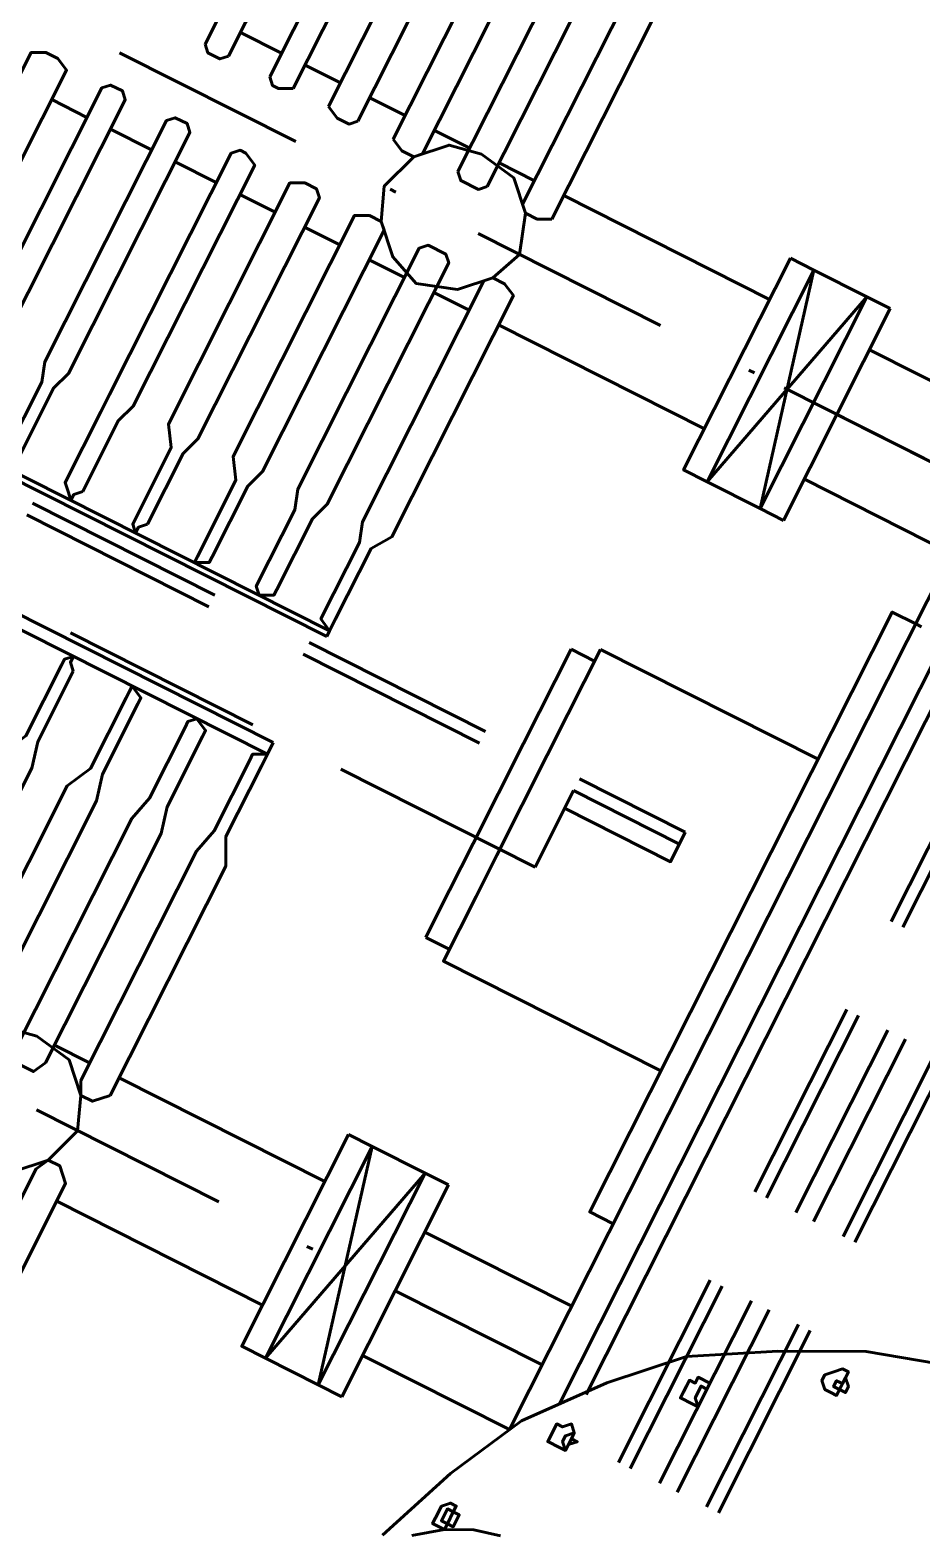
# Model space of a CAD drawing. Header units: metres. Extents: x 0 to 547597, y 0 to 1844684.
# Drawn here: x 543449.658 to 543450.217, y 1844573.125 to 1844574.067 of the extents above; entities that cross this region are included whole.
import ezdxf

# ---------------------------------------------------------------- set-up
doc = ezdxf.new("R2010")
doc.units = ezdxf.units.M
doc.layers.add('5_Thep', color=4, linetype='Continuous')
doc.layers.add('giai đoạn này', color=10, linetype='Continuous', lineweight=60)

# ---------------------------------------------------------------- blocks, each defined once
blk = doc.blocks.new('MBA220-MB')
at = {"color": 1}
for points in [[(1553.99, -1091.1), (-2326.85, -1091.1), (-2326.85, 570.35)], [(1649.05, -1132.43), (1595.32, -1111.76), (1545.72, -1086.97), (1500.26, -1049.77), (1463.06, -1012.57), (1434.13, -962.98), (1409.34, -913.38), (1392.8, -859.65), (1388.67, -805.92), (1392.8, -748.06), (1405.2, -694.34), (1421.73, -640.61), (1450.66, -595.14), (1483.73, -549.68), (1525.06, -512.49), (1574.65, -483.55), (1624.25, -458.76), (1677.98, -442.23), (1731.71, -438.09)], [(1615.98, -1066.3), (1620.12, -1082.83), (1628.38, -1099.36), (1640.78, -1115.9)], [(1442.4, -921.65), (1442.4, -925.78), (1438.27, -929.91), (1434.13, -929.91), (1430, -925.78), (1425.87, -921.65), (1425.87, -917.51), (1430, -917.51), (1434.13, -913.38), (1438.27, -913.38), (1438.27, -917.51), (1442.4, -917.51), (1442.4, -921.65)], [(1442.4, -917.51), (1442.4, -917.51), (1438.27, -917.51), (1438.27, -921.65), (1434.13, -921.65), (1434.13, -917.51), (1430, -917.51), (1430, -917.51)], [(1442.4, -917.51), (1442.4, -917.51), (1438.27, -917.51), (1438.27, -921.65), (1434.13, -921.65), (1434.13, -917.51), (1430, -917.51), (1430, -917.51)], [(1442.4, -917.51), (1438.27, -917.51), (1434.13, -917.51), (1434.13, -917.51), (1430, -917.51)], [(1223.35, -950.58), (1351.47, -950.58)], [(1413.47, -950.58), (1541.59, -950.58)], [(1351.47, -958.84), (1223.35, -958.84)], [(1541.59, -958.84), (1413.47, -958.84)], [(1223.35, -979.51), (1351.47, -979.51)], [(1413.47, -979.51), (1541.59, -979.51)], [(1223.35, -991.91), (1351.47, -991.91)], [(1413.47, -991.91), (1541.59, -991.91)], [(1487.86, -996.04), (1487.86, -1004.31), (1483.73, -1004.31), (1479.6, -1004.31), (1479.6, -1004.31), (1479.6, -1004.31), (1475.46, -1004.31), (1475.46, -1000.17), (1471.33, -1000.17), (1471.33, -991.91), (1475.46, -991.91), (1475.46, -991.91), (1487.86, -991.91), (1487.86, -996.04)], [(1487.86, -991.91), (1483.73, -996.04), (1475.46, -996.04), (1475.46, -991.91)], [(1487.86, -991.91), (1483.73, -996.04), (1475.46, -996.04), (1475.46, -991.91)], [(1487.86, -991.91), (1483.73, -991.91), (1475.46, -991.91), (1475.46, -991.91)], [(1033.24, -1012.57), (1161.36, -1012.57)], [(1223.35, -1012.57), (1351.47, -1012.57)], [(1413.47, -1012.57), (1541.59, -1012.57)], [(1033.24, -1020.84), (1161.36, -1020.84)], [(1223.35, -1020.84), (1351.47, -1020.84)], [(1413.47, -1020.84), (1541.59, -1020.84)], [(1549.86, -1058.03), (1549.86, -1066.3), (1537.46, -1066.3), (1537.46, -1062.17), (1533.32, -1058.03), (1537.46, -1053.9), (1537.46, -1053.9), (1541.59, -1053.9), (1541.59, -1049.77), (1545.72, -1053.9), (1549.86, -1053.9), (1549.86, -1058.03)], [(1549.86, -1053.9), (1545.72, -1058.03), (1541.59, -1058.03), (1537.46, -1053.9)], [(1549.86, -1053.9), (1545.72, -1058.03), (1541.59, -1058.03), (1537.46, -1053.9)], [(1549.86, -1053.9), (1545.72, -1053.9), (1545.72, -1053.9), (1541.59, -1053.9), (1541.59, -1053.9), (1537.46, -1053.9)], [(-2297.92, -1058.03), (-2297.92, -1070.43), (1525.06, -1070.43)], [(1512.66, -1058.03), (-2297.92, -1058.03)], [(847.25, -1091.1), (847.25, -1194.42)], [(892.72, -1194.42), (892.72, -1091.1)], [(892.72, -1231.62), (892.72, -1091.1)], [(938.18, -1091.1), (938.18, -1194.42)], [(987.77, -1091.1), (987.77, -1086.97)], [(987.77, -1091.1), (987.77, -1107.63), (1409.34, -1107.63), (1409.34, -1091.1)], [(1467.2, -1091.1), (1467.2, -1194.42)], [(1508.53, -1194.42), (1508.53, -1091.1)], [(1553.99, -1091.1), (1553.99, -1194.42)], [(1628.38, -1103.5), (1628.38, -1107.63), (1624.25, -1107.63), (1615.98, -1107.63), (1615.98, -1107.63), (1611.85, -1103.5), (1611.85, -1099.36), (1615.98, -1099.36), (1615.98, -1099.36), (1615.98, -1095.23), (1624.25, -1095.23), (1624.25, -1099.36), (1628.38, -1099.36), (1628.38, -1103.5)], [(1628.38, -1099.36), (1628.38, -1099.36), (1624.25, -1099.36), (1624.25, -1103.5), (1615.98, -1103.5), (1615.98, -1099.36), (1615.98, -1099.36), (1615.98, -1099.36)], [(1628.38, -1099.36), (1628.38, -1099.36), (1624.25, -1099.36), (1624.25, -1103.5), (1615.98, -1103.5), (1615.98, -1099.36), (1615.98, -1099.36), (1615.98, -1099.36)], [(1628.38, -1099.36), (1624.25, -1099.36), (1624.25, -1099.36), (1615.98, -1099.36), (1615.98, -1099.36), (1615.98, -1099.36)], [(1091.1, -1107.63), (1091.1, -1260.55)], [(1264.68, -1260.55), (1310.14, -1260.55), (1310.14, -1107.63)], [(1169.62, -1161.36), (1169.62, -1235.75)], [(1190.29, -1235.75), (1190.29, -1161.36), (1169.62, -1161.36)], [(1177.89, -1161.36), (1177.89, -1235.75)], [(1467.2, -1169.62), (1467.2, -1194.42)], [(1553.99, -1169.62), (1553.99, -1194.42)], [(818.32, -1194.42), (967.11, -1194.42)], [(818.32, -1210.95), (818.32, -1194.42)], [(967.11, -1194.42), (967.11, -1210.95)], [(1434.13, -1194.42), (1582.92, -1194.42)], [(1434.13, -1194.42), (1434.13, -1210.95)], [(1434.13, -1194.42), (1582.92, -1194.42)], [(1434.13, -1194.42), (1434.13, -1210.95)], [(1582.92, -1194.42), (1582.92, -1210.95)], [(1582.92, -1194.42), (1582.92, -1210.95)], [(967.11, -1248.15), (818.32, -1210.95), (818.32, -1248.15)], [(818.32, -1210.95), (967.11, -1210.95), (967.11, -1248.15), (818.32, -1248.15), (967.11, -1210.95)], [(967.11, -1248.15), (818.32, -1210.95), (818.32, -1248.15)], [(818.32, -1210.95), (967.11, -1210.95), (967.11, -1248.15), (818.32, -1248.15), (967.11, -1210.95)], [(818.32, -1210.95), (967.11, -1210.95)], [(818.32, -1210.95), (967.11, -1210.95)], [(1582.92, -1248.15), (1434.13, -1210.95), (1434.13, -1248.15)], [(1434.13, -1210.95), (1582.92, -1210.95), (1582.92, -1248.15), (1434.13, -1248.15), (1582.92, -1210.95)], [(1582.92, -1248.15), (1434.13, -1210.95), (1434.13, -1248.15)], [(1434.13, -1210.95), (1582.92, -1210.95), (1582.92, -1248.15), (1434.13, -1248.15), (1582.92, -1210.95)], [(1231.62, -1235.75), (1177.89, -1235.75)], [(1231.62, -1235.75), (1231.62, -1372.14)], [(818.32, -1264.68), (818.32, -1248.15), (967.11, -1248.15)], [(818.32, -1264.68), (967.11, -1264.68), (967.11, -1248.15), (818.32, -1248.15)], [(818.32, -1264.68), (818.32, -1248.15), (967.11, -1248.15)], [(818.32, -1264.68), (967.11, -1264.68), (967.11, -1248.15), (818.32, -1248.15)], [(892.72, -1256.42), (892.72, -1252.28)], [(1434.13, -1264.68), (1434.13, -1248.15), (1582.92, -1248.15)], [(1434.13, -1264.68), (1582.92, -1264.68), (1582.92, -1248.15), (1434.13, -1248.15)], [(1434.13, -1264.68), (1434.13, -1248.15), (1582.92, -1248.15)], [(1434.13, -1264.68), (1582.92, -1264.68), (1582.92, -1248.15), (1434.13, -1248.15)], [(1508.53, -1256.42), (1508.53, -1252.28)], [(1136.56, -1260.55), (1091.1, -1260.55)], [(1099.36, -1260.55), (1099.36, -1277.08)], [(1136.56, -1260.55), (1165.49, -1260.55)], [(1235.75, -1260.55), (1165.49, -1260.55)], [(1235.75, -1260.55), (1264.68, -1260.55)], [(1301.88, -1260.55), (1301.88, -1277.08)], [(847.25, -1264.68), (847.25, -1409.34)], [(847.25, -1264.68), (847.25, -1409.34)], [(938.18, -1264.68), (938.18, -1409.34)], [(938.18, -1264.68), (938.18, -1409.34)], [(1467.2, -1264.68), (1467.2, -1409.34)], [(1467.2, -1264.68), (1467.2, -1409.34)], [(1553.99, -1264.68), (1553.99, -1409.34)], [(1553.99, -1264.68), (1553.99, -1409.34)], [(1099.36, -1277.08), (1165.49, -1277.08)], [(1235.75, -1277.08), (1165.49, -1277.08)], [(1235.75, -1277.08), (1285.35, -1277.08)], [(1301.88, -1277.08), (1285.35, -1277.08)], [(1169.62, -1301.88), (1169.62, -1425.87)], [(1177.89, -1301.88), (1177.89, -1425.87)], [(892.72, -1446.53), (892.72, -1318.41)], [(1508.53, -1446.53), (1508.53, -1318.41)], [(632.34, -1417.6), (681.94, -1417.6), (698.47, -1409.34), (863.79, -1409.34)], [(632.34, -1417.6), (681.94, -1417.6), (698.47, -1409.34), (863.79, -1409.34)], [(863.79, -1430), (867.92, -1425.87), (867.92, -1417.6), (863.79, -1409.34)], [(863.79, -1430), (867.92, -1425.87), (867.92, -1417.6), (863.79, -1409.34)], [(1148.96, -1417.6), (1099.36, -1417.6), (1086.97, -1409.34), (917.51, -1409.34), (913.38, -1417.6), (913.38, -1425.87), (917.51, -1430), (1086.97, -1430), (1099.36, -1425.87), (1153.09, -1425.87), (1157.23, -1417.6), (1153.09, -1417.6), (1148.96, -1417.6)], [(1148.96, -1417.6), (1099.36, -1417.6), (1086.97, -1409.34), (917.51, -1409.34), (913.38, -1417.6), (913.38, -1425.87), (917.51, -1430), (1086.97, -1430), (1099.36, -1425.87), (1153.09, -1425.87), (1157.23, -1417.6), (1153.09, -1417.6), (1148.96, -1417.6)], [(1252.28, -1417.6), (1301.88, -1417.6), (1318.41, -1409.34), (1479.6, -1409.34)], [(1252.28, -1417.6), (1301.88, -1417.6), (1318.41, -1409.34), (1479.6, -1409.34)], [(1479.6, -1430), (1487.86, -1425.87), (1487.86, -1417.6), (1479.6, -1409.34)], [(1479.6, -1430), (1487.86, -1425.87), (1487.86, -1417.6), (1479.6, -1409.34)], [(1768.9, -1417.6), (1723.44, -1417.6), (1702.77, -1409.34), (1541.59, -1409.34), (1533.32, -1417.6), (1533.32, -1425.87), (1541.59, -1430), (1702.77, -1430), (1723.44, -1425.87), (1773.03, -1425.87), (1777.17, -1417.6), (1773.03, -1417.6), (1768.9, -1417.6)], [(1768.9, -1417.6), (1723.44, -1417.6), (1702.77, -1409.34), (1541.59, -1409.34), (1533.32, -1417.6), (1533.32, -1425.87), (1541.59, -1430), (1702.77, -1430), (1723.44, -1425.87), (1773.03, -1425.87), (1777.17, -1417.6), (1773.03, -1417.6), (1768.9, -1417.6)], [(847.25, -1467.2), (851.39, -1487.86), (867.92, -1504.39), (892.72, -1512.66), (913.38, -1504.39), (929.91, -1487.86), (938.18, -1467.2), (929.91, -1442.4), (913.38, -1425.87), (892.72, -1417.6), (867.92, -1425.87), (851.39, -1442.4), (847.25, -1467.2)], [(1157.23, -1417.6), (1157.23, -2636.82)], [(1161.36, -1417.6), (1161.36, -2636.82), (1157.23, -2636.82)], [(1157.23, -1417.6), (1161.36, -1417.6)], [(1157.23, -1417.6), (1157.23, -2636.82)], [(1161.36, -1417.6), (1161.36, -2636.82), (1157.23, -2636.82)], [(1157.23, -1417.6), (1161.36, -1417.6)], [(1235.75, -2636.82), (1244.02, -2636.82), (1244.02, -1417.6)], [(1235.75, -1417.6), (1235.75, -2636.82)], [(1244.02, -1417.6), (1235.75, -1417.6)], [(1235.75, -2636.82), (1244.02, -2636.82), (1244.02, -1417.6)], [(1235.75, -1417.6), (1235.75, -2636.82)], [(1244.02, -1417.6), (1235.75, -1417.6)], [(1252.28, -1417.6), (1248.15, -1417.6), (1244.02, -1417.6), (1248.15, -1425.87), (1252.28, -1425.87)], [(1252.28, -1417.6), (1248.15, -1417.6), (1244.02, -1417.6), (1248.15, -1425.87), (1252.28, -1425.87)], [(1467.2, -1467.2), (1471.33, -1487.86), (1487.86, -1504.39), (1508.53, -1512.66), (1533.32, -1504.39), (1549.86, -1487.86), (1553.99, -1467.2), (1549.86, -1442.4), (1533.32, -1425.87), (1508.53, -1417.6), (1487.86, -1425.87), (1471.33, -1442.4), (1467.2, -1467.2)], [(863.79, -1430), (698.47, -1430), (681.94, -1425.87), (632.34, -1425.87)], [(863.79, -1430), (698.47, -1430), (681.94, -1425.87), (632.34, -1425.87)], [(847.25, -1430), (847.25, -1454.8)], [(847.25, -1430), (847.25, -1454.8)], [(938.18, -1430), (938.18, -1454.8)], [(938.18, -1430), (938.18, -1454.8)], [(1479.6, -1430), (1318.41, -1430), (1301.88, -1425.87), (1252.28, -1425.87)], [(1479.6, -1430), (1318.41, -1430), (1301.88, -1425.87), (1252.28, -1425.87)], [(1467.2, -1430), (1467.2, -1454.8)], [(1467.2, -1430), (1467.2, -1454.8)], [(1231.62, -1434.13), (1231.62, -1562.25)], [(632.34, -1458.93), (681.94, -1458.93), (698.47, -1454.8), (863.79, -1454.8)], [(632.34, -1458.93), (681.94, -1458.93), (698.47, -1454.8), (863.79, -1454.8)], [(863.79, -1475.46), (867.92, -1471.33), (867.92, -1458.93), (863.79, -1454.8)], [(863.79, -1475.46), (867.92, -1471.33), (867.92, -1458.93), (863.79, -1454.8)], [(1148.96, -1458.93), (1099.36, -1458.93), (1086.97, -1454.8), (917.51, -1454.8), (913.38, -1458.93), (913.38, -1471.33), (917.51, -1475.46), (1086.97, -1475.46), (1099.36, -1471.33), (1153.09, -1471.33), (1157.23, -1467.2), (1153.09, -1458.93), (1148.96, -1458.93)], [(1148.96, -1458.93), (1099.36, -1458.93), (1086.97, -1454.8), (917.51, -1454.8), (913.38, -1458.93), (913.38, -1471.33), (917.51, -1475.46), (1086.97, -1475.46), (1099.36, -1471.33), (1153.09, -1471.33), (1157.23, -1467.2), (1153.09, -1458.93), (1148.96, -1458.93)], [(1252.28, -1458.93), (1248.15, -1458.93), (1244.02, -1467.2), (1248.15, -1471.33), (1252.28, -1471.33)], [(1252.28, -1458.93), (1248.15, -1458.93), (1244.02, -1467.2), (1248.15, -1471.33), (1252.28, -1471.33)], [(1252.28, -1458.93), (1301.88, -1458.93), (1318.41, -1454.8), (1479.6, -1454.8)], [(1252.28, -1458.93), (1301.88, -1458.93), (1318.41, -1454.8), (1479.6, -1454.8)], [(1479.6, -1475.46), (1487.86, -1471.33), (1487.86, -1458.93), (1479.6, -1454.8)], [(1479.6, -1475.46), (1487.86, -1471.33), (1487.86, -1458.93), (1479.6, -1454.8)], [(863.79, -1475.46), (698.47, -1475.46), (681.94, -1471.33), (632.34, -1471.33)], [(863.79, -1475.46), (698.47, -1475.46), (681.94, -1471.33), (632.34, -1471.33)], [(847.25, -1475.46), (847.25, -1500.26)], [(847.25, -1475.46), (847.25, -1500.26)], [(938.18, -1475.46), (938.18, -1500.26)], [(938.18, -1475.46), (938.18, -1500.26)], [(1479.6, -1475.46), (1318.41, -1475.46), (1301.88, -1471.33), (1252.28, -1471.33)], [(1479.6, -1475.46), (1318.41, -1475.46), (1301.88, -1471.33), (1252.28, -1471.33)], [(1169.62, -1491.99), (1169.62, -1620.12)], [(1177.89, -1491.99), (1177.89, -1620.12)], [(632.34, -1504.39), (681.94, -1504.39), (698.47, -1500.26), (863.79, -1500.26)], [(632.34, -1504.39), (681.94, -1504.39), (698.47, -1500.26), (863.79, -1500.26)], [(863.79, -1520.92), (867.92, -1512.66), (867.92, -1504.39), (863.79, -1500.26)], [(863.79, -1520.92), (867.92, -1512.66), (867.92, -1504.39), (863.79, -1500.26)], [(892.72, -1508.53), (892.72, -1504.39)], [(1148.96, -1504.39), (1099.36, -1504.39), (1086.97, -1500.26), (917.51, -1500.26), (913.38, -1504.39), (913.38, -1512.66), (917.51, -1520.92), (1086.97, -1520.92), (1099.36, -1512.66), (1153.09, -1512.66), (1157.23, -1512.66), (1153.09, -1504.39), (1148.96, -1504.39)], [(1148.96, -1504.39), (1099.36, -1504.39), (1086.97, -1500.26), (917.51, -1500.26), (913.38, -1504.39), (913.38, -1512.66), (917.51, -1520.92), (1086.97, -1520.92), (1099.36, -1512.66), (1153.09, -1512.66), (1157.23, -1512.66), (1153.09, -1504.39), (1148.96, -1504.39)], [(1252.28, -1504.39), (1248.15, -1504.39), (1244.02, -1512.66), (1248.15, -1512.66), (1252.28, -1512.66)], [(1252.28, -1504.39), (1248.15, -1504.39), (1244.02, -1512.66), (1248.15, -1512.66), (1252.28, -1512.66)], [(1252.28, -1504.39), (1301.88, -1504.39), (1318.41, -1500.26), (1479.6, -1500.26)], [(1252.28, -1504.39), (1301.88, -1504.39), (1318.41, -1500.26), (1479.6, -1500.26)], [(863.79, -1520.92), (698.47, -1520.92), (681.94, -1512.66), (632.34, -1512.66)], [(863.79, -1520.92), (698.47, -1520.92), (681.94, -1512.66), (632.34, -1512.66)], [(1479.6, -1520.92), (1318.41, -1520.92), (1301.88, -1512.66), (1252.28, -1512.66)], [(1479.6, -1520.92), (1318.41, -1520.92), (1301.88, -1512.66), (1252.28, -1512.66)], [(847.25, -1520.92), (847.25, -1545.72)], [(938.18, -1520.92), (938.18, -1545.72)], [(938.18, -1520.92), (938.18, -1545.72)], [(632.34, -1549.86), (681.94, -1549.86), (698.47, -1545.72), (863.79, -1545.72)], [(632.34, -1549.86), (681.94, -1549.86), (698.47, -1545.72), (863.79, -1545.72)], [(863.79, -1566.39), (867.92, -1558.12), (867.92, -1549.86), (863.79, -1545.72)], [(863.79, -1566.39), (867.92, -1558.12), (867.92, -1549.86), (863.79, -1545.72)], [(1148.96, -1549.86), (1099.36, -1549.86), (1086.97, -1545.72), (917.51, -1545.72), (913.38, -1549.86), (913.38, -1558.12), (917.51, -1566.39), (1086.97, -1566.39), (1099.36, -1558.12), (1153.09, -1558.12), (1157.23, -1553.99), (1153.09, -1553.99), (1148.96, -1549.86)], [(1148.96, -1549.86), (1099.36, -1549.86), (1086.97, -1545.72), (917.51, -1545.72), (913.38, -1549.86), (913.38, -1558.12), (917.51, -1566.39), (1086.97, -1566.39), (1099.36, -1558.12), (1153.09, -1558.12), (1157.23, -1553.99), (1153.09, -1553.99), (1148.96, -1549.86)], [(1252.28, -1549.86), (1248.15, -1553.99), (1244.02, -1553.99), (1248.15, -1558.12), (1252.28, -1558.12)], [(1252.28, -1549.86), (1248.15, -1553.99), (1244.02, -1553.99), (1248.15, -1558.12), (1252.28, -1558.12)], [(1252.28, -1549.86), (1301.88, -1549.86), (1318.41, -1545.72), (1479.6, -1545.72)], [(1252.28, -1549.86), (1301.88, -1549.86), (1318.41, -1545.72), (1479.6, -1545.72)], [(863.79, -1566.39), (698.47, -1566.39), (681.94, -1558.12), (632.34, -1558.12)], [(863.79, -1566.39), (698.47, -1566.39), (681.94, -1558.12), (632.34, -1558.12)], [(1479.6, -1566.39), (1318.41, -1566.39), (1301.88, -1558.12), (1252.28, -1558.12)], [(1479.6, -1566.39), (1318.41, -1566.39), (1301.88, -1558.12), (1252.28, -1558.12)], [(847.25, -1566.39), (847.25, -1591.18)], [(938.18, -1566.39), (938.18, -1591.18)], [(938.18, -1566.39), (938.18, -1591.18)], [(892.72, -1698.64), (892.72, -1574.65)], [(632.34, -1595.32), (681.94, -1595.32), (698.47, -1591.18), (863.79, -1591.18)], [(632.34, -1595.32), (681.94, -1595.32), (698.47, -1591.18), (863.79, -1591.18)], [(863.79, -1607.72), (867.92, -1603.58), (867.92, -1599.45), (863.79, -1591.18)], [(863.79, -1607.72), (867.92, -1603.58), (867.92, -1599.45), (863.79, -1591.18)], [(1148.96, -1595.32), (1099.36, -1595.32), (1086.97, -1591.18), (917.51, -1591.18), (913.38, -1599.45), (913.38, -1603.58), (917.51, -1607.72), (1086.97, -1607.72), (1099.36, -1607.72), (1148.96, -1607.72), (1153.09, -1603.58), (1157.23, -1599.45), (1153.09, -1599.45), (1148.96, -1595.32)], [(1148.96, -1595.32), (1099.36, -1595.32), (1086.97, -1591.18), (917.51, -1591.18), (913.38, -1599.45), (913.38, -1603.58), (917.51, -1607.72), (1086.97, -1607.72), (1099.36, -1607.72), (1148.96, -1607.72), (1153.09, -1603.58), (1157.23, -1599.45), (1153.09, -1599.45), (1148.96, -1595.32)], [(863.79, -1607.72), (698.47, -1607.72), (681.94, -1607.72), (632.34, -1607.72)], [(863.79, -1607.72), (698.47, -1607.72), (681.94, -1607.72), (632.34, -1607.72)], [(847.25, -1607.72), (847.25, -1636.65)], [(938.18, -1607.72), (938.18, -1636.65)], [(938.18, -1607.72), (938.18, -1636.65)], [(632.34, -1640.78), (681.94, -1640.78), (698.47, -1636.65), (863.79, -1636.65)], [(863.79, -1653.18), (867.92, -1649.05), (867.92, -1640.78), (863.79, -1636.65)], [(1148.96, -1640.78), (1099.36, -1640.78), (1086.97, -1636.65), (917.51, -1636.65), (913.38, -1640.78), (913.38, -1649.05), (917.51, -1653.18), (1086.97, -1653.18), (1099.36, -1649.05), (1148.96, -1649.05), (1153.09, -1649.05), (1157.23, -1644.91), (1153.09, -1640.78), (1148.96, -1640.78)], [(1148.96, -1640.78), (1099.36, -1640.78), (1086.97, -1636.65), (917.51, -1636.65), (913.38, -1640.78), (913.38, -1649.05), (917.51, -1653.18), (1086.97, -1653.18), (1099.36, -1649.05), (1148.96, -1649.05), (1153.09, -1649.05), (1157.23, -1644.91), (1153.09, -1640.78), (1148.96, -1640.78)], [(863.79, -1653.18), (698.47, -1653.18), (681.94, -1649.05), (632.34, -1649.05)], [(938.18, -1653.18), (938.18, -1682.11)], [(938.18, -1653.18), (938.18, -1682.11)], [(1148.96, -1682.11), (1099.36, -1682.11), (1086.97, -1682.11), (917.51, -1682.11), (913.38, -1686.24), (913.38, -1694.51), (917.51, -1698.64), (1086.97, -1698.64), (1099.36, -1694.51), (1148.96, -1694.51), (1153.09, -1694.51), (1157.23, -1690.38), (1153.09, -1686.24), (1148.96, -1682.11)], [(1148.96, -1682.11), (1099.36, -1682.11), (1086.97, -1682.11), (917.51, -1682.11), (913.38, -1686.24), (913.38, -1694.51), (917.51, -1698.64), (1086.97, -1698.64), (1099.36, -1694.51), (1148.96, -1694.51), (1153.09, -1694.51), (1157.23, -1690.38), (1153.09, -1686.24), (1148.96, -1682.11)], [(938.18, -1698.64), (938.18, -1723.44)], [(938.18, -1698.64), (938.18, -1723.44)], [(1148.96, -1731.71), (1099.36, -1731.71), (1086.97, -1723.44), (917.51, -1723.44), (913.38, -1731.71), (913.38, -1739.97), (917.51, -1748.24), (1086.97, -1748.24), (1099.36, -1739.97), (1148.96, -1739.97), (1153.09, -1735.84), (1157.23, -1735.84), (1153.09, -1731.71), (1148.96, -1731.71)], [(1148.96, -1731.71), (1099.36, -1731.71), (1086.97, -1723.44), (917.51, -1723.44), (913.38, -1731.71), (913.38, -1739.97), (917.51, -1748.24), (1086.97, -1748.24), (1099.36, -1739.97), (1148.96, -1739.97), (1153.09, -1735.84), (1157.23, -1735.84), (1153.09, -1731.71), (1148.96, -1731.71)]]:
    blk.add_lwpolyline(points, dxfattribs=at)
blk = doc.blocks.new('mb moiTQK')
at = {"layer": 'giai đoạn này', "color": 1, "linetype": 'ByBlock', "ltscale": 5, "xscale": 0.001, "yscale": 0.001, "zscale": 0.001}
blk.add_blockref('MBA220-MB', (-88.05166, -82.51016), dxfattribs=at)
blk = doc.blocks.new('ACAD-DinhViTuyenDz220kV')
blk.add_circle((543470.18793, 1844560.06958), 117.55145)
at = {"layer": '5_Thep', "rotation": 243.2403583287449}
blk.add_blockref('mb moiTQK', (543485.661, 1844458.313), dxfattribs=at)

msp = doc.modelspace()

# ---------------------------------------------------------------- block references
msp.add_blockref('ACAD-DinhViTuyenDz220kV', (0, 0))

doc.saveas('drawing.dxf')
